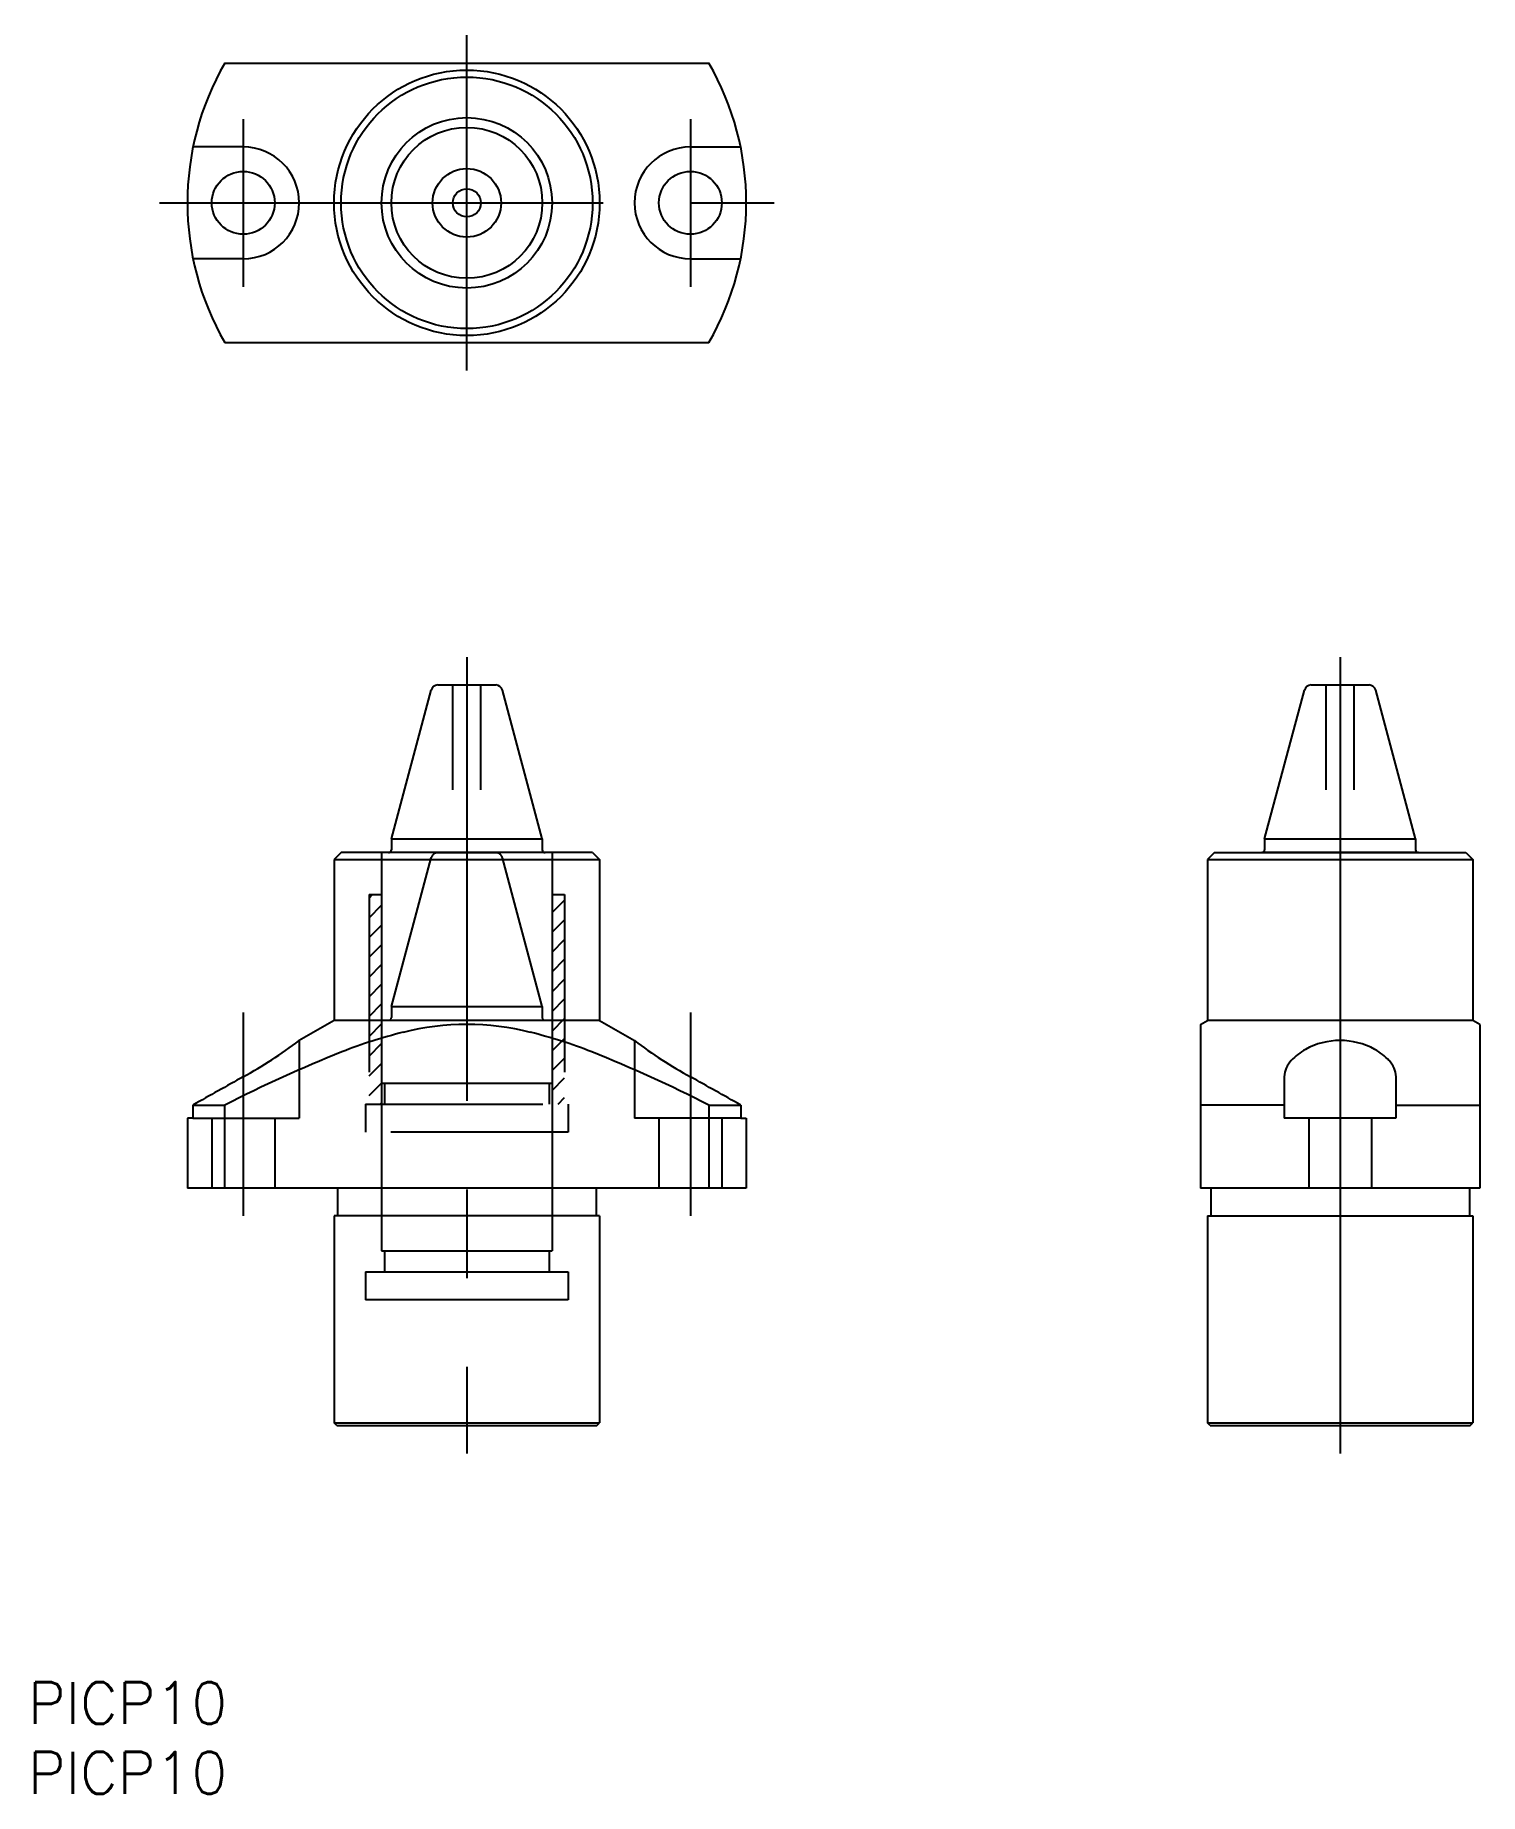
# Model space of a CAD drawing. Extents: x -31 to 73, y -26 to 100.
import ezdxf

# ---------------------------------------------------------------- set-up
doc = ezdxf.new("R2010")
doc.units = 0
for name, pattern in [('CENTER', [50.8, 31.75, -6.35, 6.35, -6.35]), ('DASHED', [19.05, 12.7, -6.35]), ('PHANTOM', [63.5, 31.75, -6.35, 6.35, -6.35, 6.35, -6.35])]:
    doc.linetypes.add(name, pattern=pattern)
doc.layers.get('0').update_dxf_attribs({"linetype": 'CONTINUOUS'})
doc.layers.add('CENTER', color=1, linetype='CENTER')
doc.styles.get("Standard").update_dxf_attribs({"font": 'txt.shx', "height": 3, "bigfont": 'bigfont.shx'})

msp = doc.modelspace()

# ---------------------------------------------------------------- linework, layer by layer
at = {"color": 7, "linetype": 'CONTINUOUS'}
for p, q in [((-17.32, 97.5), (17.32, 97.5)), ((-16, 91.5), (-19.6, 91.5)), ((16, 91.5), (19.6, 91.5)), ((-16, 83.5), (-19.6, 83.5)), ((16, 83.5), (19.6, 83.5)), ((-17.32, 77.5), (17.32, 77.5)), ((-2.07, 53), (2.07, 53)), ((60.43, 53), (64.57, 53)), ((-5.4, 41.99), (-2.55, 52.63)), ((5.4, 41.99), (2.55, 52.63)), ((57.1, 41.99), (59.95, 52.63)), ((67.9, 41.99), (65.05, 52.63)), ((-5.4, 41.99), (-5.4, 41.2)), ((-5.4, 41.99), (5.4, 41.99)), ((5.4, 41.99), (5.4, 41.2)), ((57.1, 41.99), (67.9, 41.99)), ((57.1, 41.99), (57.1, 41.2)), ((67.9, 41.99), (67.9, 41.2)), ((-9, 41), (-9.5, 40.5)), ((-9.5, 40.5), (-9.5, 29)), ((-9.5, 40.5), (9.5, 40.5)), ((9, 41), (-9, 41)), ((9, 41), (9.5, 40.5)), ((9.5, 40.5), (9.5, 29)), ((53.5, 41), (53, 40.5)), ((53, 40.5), (53, 29)), ((53, 40.5), (72, 40.5)), ((53.5, 41), (71.5, 41)), ((56.4, 41), (56.9, 41)), ((68.1, 41), (56.9, 41)), ((71.5, 41), (72, 40.5)), ((72, 40.5), (72, 29)), ((-9.5, 29), (-12, 27.56)), ((9.5, 29), (-9.5, 29)), ((9.5, 29), (12, 27.56)), ((52.5, 28.71), (53, 29)), ((72, 29), (53, 29)), ((72.5, 28.71), (72, 29)), ((52.5, 28.71), (52.5, 17)), ((72.5, 28.71), (72.5, 17)), ((58.5, 24.96), (58.5, 22)), ((66.5, 24.96), (66.5, 22)), ((-19.6, 22.94), (-19.6, 22)), ((-19.6, 22.94), (-17.32, 22.94)), ((-17.32, 17), (-17.32, 22.94)), ((17.32, 22.94), (17.32, 17)), ((17.32, 22.94), (19.6, 22.94)), ((19.6, 22.94), (19.6, 22)), ((58.5, 22.94), (52.5, 22.94)), ((66.5, 22.94), (72.5, 22.94)), ((-20, 22), (-20, 17)), ((-19.6, 22), (-20, 22)), ((19.6, 22), (20, 22)), ((20, 22), (20, 17)), ((66.5, 22), (58.5, 22)), ((20, 17), (-20, 17)), ((-9.25, 17), (-9.25, 15)), ((9.25, 17), (9.25, 15)), ((72.5, 17), (52.5, 17)), ((53.25, 17), (53.25, 15)), ((71.75, 17), (71.75, 15)), ((-9.5, 15), (-9.5, 0.2)), ((9.5, 15), (-9.5, 15)), ((9.5, 15), (9.5, 0.2)), ((53, 15), (53, 0.2)), ((53, 15), (72, 15)), ((72, 15), (72, 0.2)), ((-9.5, 0.2), (9.5, 0.2)), ((-9.3, 0), (-9.5, 0.2)), ((-9.3, 0), (9.3, 0)), ((9.3, 0), (9.5, 0.2)), ((53, 0.2), (72, 0.2)), ((53.2, 0), (53, 0.2)), ((53.2, 0), (71.8, 0)), ((71.8, 0), (72, 0.2))]:
    msp.add_line(p, q, dxfattribs=at)
at = {"color": 3, "linetype": 'DASHED'}
for p, q in [((-1, 45.5), (-1, 53)), ((1, 45.5), (1, 53)), ((61.5, 45.5), (61.5, 53)), ((63.5, 45.5), (63.5, 53)), ((-6.1, 41), (-6.1, 23)), ((6.1, 41), (6.1, 23)), ((-7, 38), (-6.1, 38)), ((-7, 38), (-7, 23)), ((-7, 37.75), (-6.75, 38)), ((6.1, 38), (7, 38)), ((7, 38), (7, 23)), ((-7, 36.34), (-6.1, 37.24)), ((6.1, 36.71), (7, 37.61)), ((-7, 34.92), (-6.1, 35.82)), ((6.1, 35.3), (7, 36.2)), ((-7, 33.51), (-6.1, 34.41)), ((6.1, 33.88), (7, 34.78)), ((-7, 32.1), (-6.1, 33)), ((6.1, 32.47), (7, 33.37)), ((-7, 30.68), (-6.1, 31.58)), ((6.1, 31.05), (7, 31.95)), ((6.1, 29.64), (7, 30.54)), ((-7, 29.27), (-6.1, 30.17)), ((6.1, 28.22), (7, 29.12)), ((-7, 27.85), (-6.1, 28.75)), ((6.1, 26.81), (7, 27.71)), ((-12, 27.56), (-12, 22)), ((-7, 26.44), (-6.1, 27.34)), ((12, 27.56), (12, 22)), ((-7, 25.02), (-6.1, 25.92)), ((6.1, 25.4), (7, 26.3)), ((-7, 23.61), (-6.1, 24.51)), ((-6.1, 24.5), (6.1, 24.5)), ((-5.9, 24.5), (-5.9, 23)), ((5.9, 24.5), (5.9, 23)), ((6.1, 23.98), (7, 24.88)), ((-7.25, 23), (7.25, 23)), ((-7.25, 23), (-7.25, 21)), ((-6.2, 23), (-6.1, 23.1)), ((6.53, 23), (7, 23.47)), ((7.25, 23), (7.25, 21)), ((-19.6, 22), (-12, 22)), ((-18.25, 22), (-18.25, 17)), ((-13.75, 22), (-13.75, 17)), ((19.6, 22), (12, 22)), ((13.75, 22), (13.75, 17)), ((18.25, 22), (18.25, 17)), ((60.25, 22), (60.25, 17)), ((64.75, 22), (64.75, 17)), ((7.25, 21), (-7.25, 21))]:
    msp.add_line(p, q, dxfattribs=at)
at = {"color": 3, "linetype": 'PHANTOM'}
for p, q in [((-5.4, 29.99), (-2.55, 40.63)), ((-2.07, 41), (2.07, 41)), ((5.4, 29.99), (2.55, 40.63)), ((-6.1, 29), (-6.1, 12.5)), ((6.1, 29), (-6.1, 29)), ((-5.4, 29.99), (-5.4, 29.2)), ((-5.4, 29.99), (5.4, 29.99)), ((5.4, 29.99), (5.4, 29.2)), ((6.1, 29), (6.1, 12.5)), ((-6.1, 12.5), (6.1, 12.5)), ((-5.9, 12.5), (-5.9, 11)), ((5.9, 12.5), (5.9, 11)), ((-7.25, 11), (7.25, 11)), ((-7.25, 11), (-7.25, 9)), ((7.25, 11), (7.25, 9)), ((7.25, 9), (-7.25, 9))]:
    msp.add_line(p, q, dxfattribs=at)
at = {"color": 7, "linetype": 'CONTINUOUS'}
for centre, radius in [((0, 87.5), 9.5), ((0, 87.5), 9), ((0, 87.5), 6.1), ((0, 87.5), 5.4), ((-16, 87.5), 2.25), ((0, 87.5), 2.45), ((16, 87.5), 2.25), ((0, 87.5), 1)]:
    msp.add_circle(centre, radius, dxfattribs=at)
for centre, radius, start, end in [((0, 87.5), 20, 150, 210), ((0, 87.5), 20, 330, 30), ((-16, 87.5), 4, 270, 90), ((16, 87.5), 4, 90, 270), ((-2.07, 52.5), 0.5, 90, 165), ((2.07, 52.5), 0.5, 15, 90), ((60.43, 52.5), 0.5, 90, 165), ((64.57, 52.5), 0.5, 15, 90), ((-5.6, 41.2), 0.2, 270, 0), ((5.6, 41.2), 0.2, 180, 270), ((56.9, 41.2), 0.2, 270, 0), ((68.1, 41.2), 0.2, 180, 270), ((3.91, -5.92), 35.1, 103.9519, 111.4665), ((0, 10.25), 18.46, 75.7104, 104.2896), ((-3.91, -5.92), 35.1, 68.5335, 76.0481), ((28.1, -66.02), 99.88, 111.7654, 117.0467), ((-32.05, 54.09), 33.26, 298.8502, 307.0706), ((-28.1, -66.02), 99.88, 62.9533, 68.2346), ((32.05, 54.09), 33.26, 232.9294, 241.1498), ((61.84, 23.56), 3.82, 118.5093, 137.9207), ((62.5, 22.39), 5.17, 61.2852, 118.7148), ((63.16, 23.56), 3.82, 42.0793, 61.4907), ((60.31, 24.86), 1.82, 136.0631, 176.8575), ((64.69, 24.86), 1.82, 3.1425, 43.9369), ((460.68, -825.68), 975.1, 119.26551, 119.50801), ((-460.68, -825.68), 975.1, 60.49199, 60.73449)]:
    msp.add_arc(centre, radius, start, end, dxfattribs=at)
at = {"color": 3, "linetype": 'PHANTOM'}
for centre, radius, start, end in [((-2.07, 40.5), 0.5, 90, 165), ((2.07, 40.5), 0.5, 15, 90), ((-5.6, 29.2), 0.2, 270, 0), ((5.6, 29.2), 0.2, 180, 270)]:
    msp.add_arc(centre, radius, start, end, dxfattribs=at)
at = {"layer": 'CENTER', "color": 1, "linetype": 'CENTER'}
for p, q in [((0, 75.5), (0, 99.5)), ((-16, 93.5), (-16, 81.5)), ((16, 93.5), (16, 81.5)), ((-22, 87.5), (22, 87.5)), ((0, 55), (0, -2)), ((-16, 29.56), (-16, 15)), ((16, 29.56), (16, 15))]:
    msp.add_line(p, q, dxfattribs=at)
at = {"layer": 'CENTER', "color": 1, "linetype": 'CONTINUOUS'}
msp.add_line((62.5, 55), (62.5, -2), dxfattribs=at)

# ---------------------------------------------------------------- texts
at = {"color": 7, "linetype": 'CONTINUOUS'}
for p in [(-31.41, -21.35), (-31.41, -26.35)]:
    msp.add_text('PICP10', height=3, dxfattribs=at).set_placement(p)

doc.saveas('drawing.dxf')
